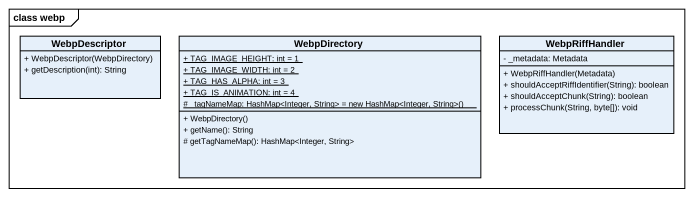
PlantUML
@startuml
mainframe class webp
hide circle
hide empty members
skinparam classAttributeIconSize 0
class WebpDescriptor {
  + WebpDescriptor(WebpDirectory)
  + getDescription(int): String
}
class WebpDirectory {
  {static} + TAG_IMAGE_HEIGHT: int = 1
  {static} + TAG_IMAGE_WIDTH: int = 2
  {static} + TAG_HAS_ALPHA: int = 3
  {static} + TAG_IS_ANIMATION: int = 4
  {static} {field} # _tagNameMap: HashMap<Integer, String> = new HashMap<Integer, String>()
  + WebpDirectory()
  + getName(): String
  # getTagNameMap(): HashMap<Integer, String>
}
class WebpRiffHandler {
  - _metadata: Metadata
  + WebpRiffHandler(Metadata)
  + shouldAcceptRiffIdentifier(String): boolean
  + shouldAcceptChunk(String): boolean
  + processChunk(String, byte[]): void
}
@enduml
